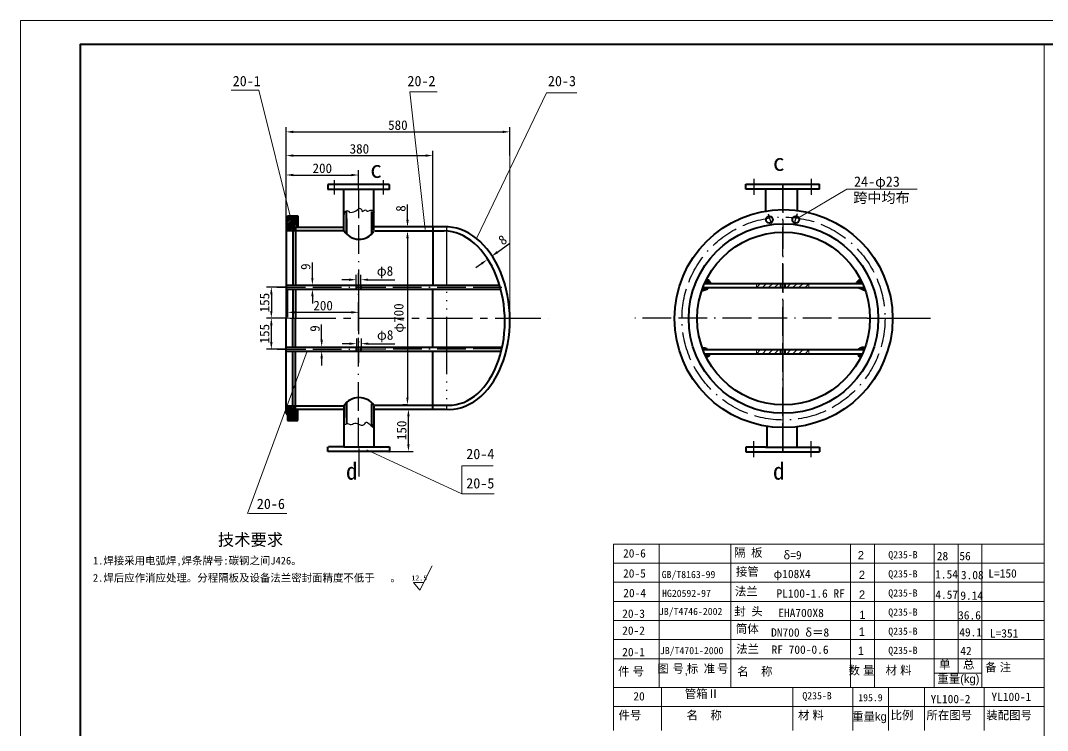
# Model space of a CAD drawing. Extents: x 1529 to 2370, y -401 to 193.
# Drawn here: x 1528.8 to 1958.2, y -104.1 to 192.9 of the extents above; entities that cross this region are included whole.
import ezdxf

# ---------------------------------------------------------------- set-up
doc = ezdxf.new("R2010")
doc.units = 0
doc.header["$MEASUREMENT"] = 0
for name, pattern in [('ACAD_ISO05W100', [37.5, 24, -3, 0.5, -3, 0.5, -3, 0.5, -3]), ('ACAD_ISO11W100', [33.5, 12, -3, 12, -3, 0.5, -3]), ('CENTER2', [28.575, 19.05, -3.175, 3.175, -3.175])]:
    doc.linetypes.add(name, pattern=pattern)
doc.layers.get('DEFPOINTS').update_dxf_attribs({"linetype": 'CONTINUOUS'})
for name, color, linetype, lineweight in [('6', 5, 'CONTINUOUS', 20), ('LUNKUO', 2, 'CONTINUOUS', 40), ('XI', 5, 'CONTINUOUS', 20)]:
    doc.layers.add(name, color=color, linetype=linetype, lineweight=lineweight)
doc.layers.add('FUZHU', color=1, linetype='CONTINUOUS')
doc.styles.get("Standard").update_dxf_attribs({"font": 'SIMFANG.TTF'})
doc.dimstyles.get("Standard").update_dxf_attribs({"dimtxt": 0.18, "dimasz": 0.18, "dimexe": 0.18, "dimexo": 0.0625, "dimgap": 0.09, "dimtad": 0, "dimtih": 1, "dimtoh": 1, "dimdec": 4, "dimzin": 0, "dimdsep": 46, "dimtxsty": 'Standard', "dimcen": 0.09, "dimadec": 0, "dimazin": 0, "dimtfac": 1, "dimtdec": 4, "dimtofl": 0, "dimtmove": 0, "dimatfit": 3, "dimfxl": 1, "dimtolj": 1, "dimtzin": 0, "dimarcsym": 0})

# ---------------------------------------------------------------- blocks, each defined once
blk = doc.blocks.new('*D20')
at = {"layer": 'DEFPOINTS', "color": 0}
for p in [(1690.58, 104.71), (1690.58, 32.15), (1690.58, 32.15)]:
    blk.add_point(p, dxfattribs=at)
at = {"layer": 'XI', "color": 0, "lineweight": -2}
for p, q in [((1690.51, 104.71), (1688.58, 104.71)), ((1690.58, 101.71), (1690.58, 35.15)), ((1690.51, 32.15), (1688.58, 32.15))]:
    blk.add_line(p, q, dxfattribs=at)
at = {"layer": 'XI', "color": 0}
for points in [[(1690.08, 101.71), (1691.08, 101.71), (1690.58, 104.71)], [(1690.08, 35.15), (1691.08, 35.15), (1690.58, 32.15)]]:
    blk.add_solid(points, dxfattribs=at)
at = {"layer": 'XI', "color": 0, "insert": (1687.47, 68.43), "char_height": 4, "attachment_point": 5, "rotation": 90}
blk.add_mtext('\\A1;φ700', dxfattribs=at)
blk = doc.blocks.new('*D21')
at = {"layer": 'DEFPOINTS', "color": 0}
for p in [(1690.6, 106.55), (1690.6, 106.55), (1690.6, 104.79)]:
    blk.add_point(p, dxfattribs=at)
at = {"layer": 'XI', "color": 0, "lineweight": -2}
for p, q in [((1690.6, 109.55), (1690.6, 115.93)), ((1690.54, 106.55), (1688.6, 106.55)), ((1690.54, 104.79), (1688.6, 104.79)), ((1690.6, 101.79), (1690.6, 98.79))]:
    blk.add_line(p, q, dxfattribs=at)
at = {"layer": 'XI', "color": 0}
for points in [[(1690.1, 109.55), (1691.1, 109.55), (1690.6, 106.55)], [(1690.1, 101.79), (1691.1, 101.79), (1690.6, 104.79)]]:
    blk.add_solid(points, dxfattribs=at)
at = {"layer": 'XI', "color": 0, "insert": (1687.8, 114.24), "char_height": 4, "attachment_point": 5, "rotation": 90}
blk.add_mtext('\\A1;8', dxfattribs=at)
blk = doc.blocks.new('*D22')
at = {"layer": 'DEFPOINTS', "color": 0}
for p in [(1669.19, 82.17), (1671.12, 84.46), (1671.12, 82.17)]:
    blk.add_point(p, dxfattribs=at)
at = {"layer": 'XI', "color": 0, "lineweight": -2}
for p, q in [((1669.19, 82.23), (1669.19, 86.46)), ((1671.12, 82.23), (1671.12, 86.46)), ((1666.19, 84.46), (1663.19, 84.46)), ((1674.12, 84.46), (1685.25, 84.46))]:
    blk.add_line(p, q, dxfattribs=at)
at = {"layer": 'XI', "color": 0}
for points in [[(1666.19, 84.96), (1666.19, 83.96), (1669.19, 84.46)], [(1674.12, 84.96), (1674.12, 83.96), (1671.12, 84.46)]]:
    blk.add_solid(points, dxfattribs=at)
at = {"layer": 'XI', "color": 0, "insert": (1681.18, 87.57), "char_height": 4, "attachment_point": 5}
blk.add_mtext('\\A1;φ8', dxfattribs=at)
blk = doc.blocks.new('*D23')
at = {"layer": 'DEFPOINTS', "color": 0}
for p in [(1669.25, 59.99), (1671.19, 59.99), (1671.19, 57.7)]:
    blk.add_point(p, dxfattribs=at)
at = {"layer": 'XI', "color": 0, "lineweight": -2}
for p, q in [((1666.25, 57.7), (1663.25, 57.7)), ((1669.25, 59.93), (1669.25, 55.7)), ((1671.19, 59.93), (1671.19, 55.7)), ((1674.19, 57.7), (1685.32, 57.7))]:
    blk.add_line(p, q, dxfattribs=at)
at = {"layer": 'XI', "color": 0}
for points in [[(1666.25, 58.2), (1666.25, 57.2), (1669.25, 57.7)], [(1674.19, 58.2), (1674.19, 57.2), (1671.19, 57.7)]]:
    blk.add_solid(points, dxfattribs=at)
at = {"layer": 'XI', "color": 0, "insert": (1681.25, 60.8), "char_height": 4, "attachment_point": 5}
blk.add_mtext('\\A1;φ8', dxfattribs=at)
blk = doc.blocks.new('*D24')
at = {"layer": 'DEFPOINTS', "color": 0}
for p in [(1701.16, 136.39), (1639.8, 108.23), (1701.16, 106.54)]:
    blk.add_point(p, dxfattribs=at)
at = {"layer": 'FUZHU', "color": 0, "lineweight": -2}
for p, q in [((1639.8, 108.29), (1639.8, 138.39)), ((1701.16, 106.61), (1701.16, 138.39)), ((1642.8, 136.39), (1698.16, 136.39))]:
    blk.add_line(p, q, dxfattribs=at)
at = {"layer": 'FUZHU', "color": 0}
for points in [[(1642.8, 136.89), (1642.8, 135.89), (1639.8, 136.39)], [(1698.16, 136.89), (1698.16, 135.89), (1701.16, 136.39)]]:
    blk.add_solid(points, dxfattribs=at)
at = {"layer": 'FUZHU', "color": 0, "insert": (1670.48, 139.19), "char_height": 4, "attachment_point": 5}
blk.add_mtext('\\A1;380', dxfattribs=at)
blk = doc.blocks.new('*D25')
at = {"layer": 'DEFPOINTS', "color": 0}
for p in [(1733.36, 146.31), (1639.8, 136.39), (1733.36, 136.39)]:
    blk.add_point(p, dxfattribs=at)
at = {"layer": 'XI', "color": 0, "lineweight": -2}
for p, q in [((1639.8, 136.45), (1639.8, 148.31)), ((1642.8, 146.31), (1730.36, 146.31)), ((1733.36, 136.45), (1733.36, 148.31))]:
    blk.add_line(p, q, dxfattribs=at)
at = {"layer": 'XI', "color": 0}
for points in [[(1642.8, 146.81), (1642.8, 145.81), (1639.8, 146.31)], [(1730.36, 146.81), (1730.36, 145.81), (1733.36, 146.31)]]:
    blk.add_solid(points, dxfattribs=at)
at = {"layer": 'XI', "color": 0, "insert": (1686.58, 149.11), "char_height": 4, "attachment_point": 5}
blk.add_mtext('\\A1;580', dxfattribs=at)
blk = doc.blocks.new('*D26')
at = {"layer": 'DEFPOINTS', "color": 0}
for p in [(1639.8, 81.36), (1633.66, 68.4), (1639.8, 68.4)]:
    blk.add_point(p, dxfattribs=at)
at = {"layer": 'XI', "color": 0, "lineweight": -2}
for p, q in [((1639.73, 81.36), (1631.66, 81.36)), ((1633.66, 78.36), (1633.66, 71.4)), ((1639.73, 68.4), (1631.66, 68.4))]:
    blk.add_line(p, q, dxfattribs=at)
at = {"layer": 'XI', "color": 0}
for points in [[(1633.16, 78.36), (1634.16, 78.36), (1633.66, 81.36)], [(1633.16, 71.4), (1634.16, 71.4), (1633.66, 68.4)]]:
    blk.add_solid(points, dxfattribs=at)
at = {"layer": 'XI', "color": 0, "insert": (1630.86, 74.88), "char_height": 4, "attachment_point": 5, "rotation": 90}
blk.add_mtext('\\A1;155', dxfattribs=at)
blk = doc.blocks.new('*D27')
at = {"layer": 'DEFPOINTS', "color": 0}
for p in [(1633.66, 68.4), (1639.8, 68.4), (1639.8, 55.36)]:
    blk.add_point(p, dxfattribs=at)
at = {"layer": 'XI', "color": 0, "lineweight": -2}
for p, q in [((1639.73, 68.4), (1631.66, 68.4)), ((1633.66, 58.36), (1633.66, 65.4)), ((1639.73, 55.36), (1631.66, 55.36))]:
    blk.add_line(p, q, dxfattribs=at)
at = {"layer": 'XI', "color": 0}
for points in [[(1633.16, 65.4), (1634.16, 65.4), (1633.66, 68.4)], [(1633.16, 58.36), (1634.16, 58.36), (1633.66, 55.36)]]:
    blk.add_solid(points, dxfattribs=at)
at = {"layer": 'XI', "color": 0, "insert": (1630.86, 61.88), "char_height": 4, "attachment_point": 5, "rotation": 90}
blk.add_mtext('\\A1;155', dxfattribs=at)
blk = doc.blocks.new('*D35')
at = {"layer": 'DEFPOINTS', "color": 0}
for p in [(1723.98, 92.96), (1725.8, 94.3), (1725.82, 94.28)]:
    blk.add_point(p, dxfattribs=at)
at = {"layer": 'XI', "color": 0, "lineweight": -2}
for p, q in [((1728.24, 96.05), (1733.38, 99.81)), ((1721.58, 91.17), (1719.16, 89.39)), ((1724.02, 92.91), (1725.18, 91.33)), ((1725.84, 94.25), (1727, 92.66))]:
    blk.add_line(p, q, dxfattribs=at)
at = {"layer": 'XI', "color": 0}
for points in [[(1727.94, 96.45), (1728.53, 95.64), (1725.82, 94.28)], [(1721.28, 91.57), (1721.87, 90.76), (1724, 92.94)]]:
    blk.add_solid(points, dxfattribs=at)
at = {"layer": 'XI', "color": 0, "insert": (1730.36, 101.08), "char_height": 4, "attachment_point": 5, "rotation": 36.2289}
blk.add_mtext('\\A1;8', dxfattribs=at)
blk = doc.blocks.new('*D37')
at = {"layer": 'DEFPOINTS', "color": 0}
for p in [(1640.47, 80.53), (1670.16, 80.53), (1640.47, 70.81)]:
    blk.add_point(p, dxfattribs=at)
at = {"layer": 'XI', "color": 0, "lineweight": -2}
for p, q in [((1640.47, 80.47), (1640.47, 68.81)), ((1670.16, 80.47), (1670.16, 68.81)), ((1667.16, 70.81), (1643.47, 70.81))]:
    blk.add_line(p, q, dxfattribs=at)
at = {"layer": 'XI', "color": 0}
for points in [[(1643.47, 71.31), (1643.47, 70.31), (1640.47, 70.81)], [(1667.16, 71.31), (1667.16, 70.31), (1670.16, 70.81)]]:
    blk.add_solid(points, dxfattribs=at)
at = {"layer": 'XI', "color": 0, "insert": (1655.31, 73.61), "char_height": 4, "attachment_point": 5}
blk.add_mtext('\\A1;200', dxfattribs=at)
blk = doc.blocks.new('*D40')
at = {"layer": 'DEFPOINTS', "color": 0}
for p in [(1676.57, 30.32), (1690.98, 30.32), (1683.06, 12.57)]:
    blk.add_point(p, dxfattribs=at)
at = {"layer": 'XI', "color": 0, "lineweight": -2}
for p, q in [((1676.63, 30.32), (1692.98, 30.32)), ((1690.98, 15.57), (1690.98, 27.32)), ((1683.12, 12.57), (1692.98, 12.57))]:
    blk.add_line(p, q, dxfattribs=at)
at = {"layer": 'XI', "color": 0}
for points in [[(1690.48, 27.32), (1691.48, 27.32), (1690.98, 30.32)], [(1690.48, 15.57), (1691.48, 15.57), (1690.98, 12.57)]]:
    blk.add_solid(points, dxfattribs=at)
at = {"layer": 'XI', "color": 0, "insert": (1688.18, 21.44), "char_height": 4, "attachment_point": 5, "rotation": 90}
blk.add_mtext('\\A1;150', dxfattribs=at)
blk = doc.blocks.new('A$C1BA17401')
at = {"layer": '6'}
blk.add_line((6.5, 0), (15.57, 18.12), dxfattribs=at)
at = {"layer": '6', "linetype": 'Continuous'}
for p, q in [((9.37, 5.72), (1.73, 5.72)), ((1.73, 5.72), (6.5, 0))]:
    blk.add_line(p, q, dxfattribs=at)
blk.add_text('12.5', height=3.75, dxfattribs=at).set_placement((0.21, 7.3))
blk = doc.blocks.new('*D179')
at = {"layer": 'DEFPOINTS', "color": 0}
for p in [(1670.15, 128.26), (1670.15, 124.24), (1639.8, 107.88)]:
    blk.add_point(p, dxfattribs=at)
at = {"layer": 'FUZHU', "color": 0, "lineweight": -2}
for p, q in [((1639.8, 107.95), (1639.8, 130.26)), ((1670.15, 124.3), (1670.15, 130.26)), ((1642.8, 128.26), (1667.15, 128.26))]:
    blk.add_line(p, q, dxfattribs=at)
at = {"layer": 'FUZHU', "color": 0}
for points in [[(1642.8, 128.76), (1642.8, 127.76), (1639.8, 128.26)], [(1667.15, 128.76), (1667.15, 127.76), (1670.15, 128.26)]]:
    blk.add_solid(points, dxfattribs=at)
at = {"layer": 'FUZHU', "color": 0, "insert": (1654.97, 131.06), "char_height": 4, "attachment_point": 5}
blk.add_mtext('\\A1;200', dxfattribs=at)
blk = doc.blocks.new('*D180')
at = {"layer": 'DEFPOINTS', "color": 0}
for p in [(1650.83, 82.22), (1650.83, 82.22), (1641.55, 80.49)]:
    blk.add_point(p, dxfattribs=at)
at = {"layer": 'XI', "color": 0, "lineweight": -2}
for p, q in [((1650.83, 85.22), (1650.83, 91.61)), ((1650.9, 82.22), (1652.83, 82.22)), ((1641.61, 80.49), (1652.83, 80.49)), ((1650.83, 77.49), (1650.83, 74.49))]:
    blk.add_line(p, q, dxfattribs=at)
at = {"layer": 'XI', "color": 0}
for points in [[(1650.33, 85.22), (1651.33, 85.22), (1650.83, 82.22)], [(1650.33, 77.49), (1651.33, 77.49), (1650.83, 80.49)]]:
    blk.add_solid(points, dxfattribs=at)
at = {"layer": 'XI', "color": 0, "insert": (1648.03, 89.91), "char_height": 4, "attachment_point": 5, "rotation": 90}
blk.add_mtext('\\A1;9', dxfattribs=at)
blk = doc.blocks.new('*D181')
at = {"layer": 'DEFPOINTS', "color": 0}
for p in [(1654.7, 56.34), (1654.7, 56.34), (1641.55, 54.62)]:
    blk.add_point(p, dxfattribs=at)
at = {"layer": 'XI', "color": 0, "lineweight": -2}
for p, q in [((1654.7, 59.34), (1654.7, 65.74)), ((1654.76, 56.34), (1656.7, 56.34)), ((1641.61, 54.62), (1656.7, 54.62)), ((1654.7, 51.62), (1654.7, 48.62))]:
    blk.add_line(p, q, dxfattribs=at)
at = {"layer": 'XI', "color": 0}
for points in [[(1654.2, 59.34), (1655.2, 59.34), (1654.7, 56.34)], [(1654.2, 51.62), (1655.2, 51.62), (1654.7, 54.62)]]:
    blk.add_solid(points, dxfattribs=at)
at = {"layer": 'XI', "color": 0, "insert": (1651.9, 64.04), "char_height": 4, "attachment_point": 5, "rotation": 90}
blk.add_mtext('\\A1;9', dxfattribs=at)

msp = doc.modelspace()

# ---------------------------------------------------------------- hatches: boundary and pattern name
at = {"layer": 'XI'}
h = msp.add_hatch(dxfattribs=at)
h.set_pattern_fill('ANSI37', color=256, scale=0.432, style=0)
h.set_pattern_definition([(225, (1732.121684, 561.483963), (0.038183766, -0.038183766), []), (315, (1732.121684, 561.483963), (0.038183766, 0.038183766), [])])
h.paths.add_polyline_path([(1642.69497, 104.98619), (1643.77306, 104.98619), (1643.77306, 106.48178), (1643.14517, 106.48178)])
h = msp.add_hatch(color=256, dxfattribs=at)
edge = h.paths.add_edge_path()
edge.add_arc((1847.83988, 68.20883), 36.13045, 158.9474917, 161.1151234)
edge.add_spline(control_points=[(1813.6543, 79.90309), (1814.2867, 79.9927), (1815.39546, 80.16968), (1816.28169, 80.84062), (1816.69984, 81.18774)], knot_values=[0.033171736, 0.033171736, 0.033171736, 0.033171736, 2.406331277, 4.627030183, 4.627030183, 4.627030183, 4.627030183], degree=3, periodic=0)
edge.add_line((1816.69984, 81.18774), (1814.12108, 81.18774))
edge = h.paths.add_edge_path()
edge.add_spline(control_points=[(1817.31083, 82.94164), (1817.01533, 83.72662), (1816.6193, 84.58242), (1815.78315, 84.60706), (1815.64295, 84.60297)], knot_values=[0.332424868, 0.332424868, 0.332424868, 0.332424868, 3.264725522, 3.833836175, 3.833836175, 3.833836175, 3.833836175], degree=3, periodic=0)
edge.add_arc((1847.83988, 68.20883), 36.13045, 153.0155714, 155.9353606)
edge.add_line((1814.84967, 82.94164), (1817.31083, 82.94164))
h = msp.add_hatch(dxfattribs=at)
h.set_pattern_fill('ANSI31', color=256, scale=14.4, style=0)
h.set_pattern_definition([(45, (1552.1198, -424.6339), (-1.272792, 1.272792), [])])
h.paths.add_polyline_path([(1846.51818, 81.18774), (1846.51818, 82.94164), (1836.56411, 82.94164, 0.128428204), (1836.70646, 81.18774)])
h.paths.add_polyline_path([(1848.45214, 82.94164), (1848.45214, 81.18774), (1858.27095, 81.18774, 0.128428204), (1858.4133, 82.94164)])
h = msp.add_hatch(color=256, dxfattribs=at)
edge = h.paths.add_edge_path()
edge.add_spline(control_points=[(1880.11077, 84.45687), (1879.45306, 84.44665), (1879.12959, 84.08855), (1878.50606, 83.6431), (1878.4228, 82.94164)], knot_values=[0.131580974, 0.131580974, 0.131580974, 0.131580974, 0.881662813, 3.196219218, 3.196219218, 3.196219218, 3.196219218], degree=3, periodic=0)
edge.add_line((1878.4228, 82.94164), (1880.83008, 82.94164))
edge.add_arc((1847.83988, 68.20883), 36.13045, 24.0646394, 26.7247489)
edge = h.paths.add_edge_path()
edge.add_line((1881.55868, 81.18774), (1878.96686, 81.18774))
edge.add_spline(control_points=[(1878.96686, 81.18774), (1879.97859, 80.78224), (1880.99033, 80.37674), (1882.00206, 79.97125)], knot_values=[0.523209854, 0.523209854, 0.523209854, 0.523209854, 5.064757213, 5.064757213, 5.064757213, 5.064757213], degree=3, periodic=0)
edge.add_arc((1847.83988, 68.20883), 36.13045, 18.9991422, 21.0525083)
h = msp.add_hatch(color=256, dxfattribs=at)
edge = h.paths.add_edge_path()
edge.add_spline(control_points=[(1816.10041, 55.22993), (1815.81105, 55.49018), (1815.16979, 56.06246), (1814.31662, 56.02839), (1813.84029, 55.98437)], knot_values=[0.305844012, 0.305844012, 0.305844012, 0.305844012, 1.865533327, 3.755848292, 3.755848292, 3.755848292, 3.755848292], degree=3, periodic=0)
edge.add_arc((1847.83988, 68.20883), 36.13045, 199.7759113, 201.0525083)
edge.add_line((1814.12108, 55.22993), (1816.10041, 55.22993))
edge = h.paths.add_edge_path()
edge.add_arc((1847.83988, 68.20883), 36.13045, 204.0646394, 206.3084188)
edge.add_spline(control_points=[(1815.45177, 52.19571), (1815.8383, 52.23371), (1816.54858, 52.37867), (1817.06483, 52.91237), (1817.47475, 53.47603)], knot_values=[0.866109485, 0.866109485, 0.866109485, 0.866109485, 2.43550629, 3.895184089, 3.895184089, 3.895184089, 3.895184089], degree=3, periodic=0)
edge.add_line((1817.47475, 53.47603), (1814.84967, 53.47603))
h = msp.add_hatch(color=256, dxfattribs=at)
edge = h.paths.add_edge_path()
edge.add_line((1880.83008, 53.47603), (1878.8081, 53.47603))
edge.add_spline(control_points=[(1878.8081, 53.47603), (1878.97701, 53.01363), (1879.2878, 52.40863), (1879.849, 52.08886), (1880.11886, 51.97687)], knot_values=[0.126197888, 0.126197888, 0.126197888, 0.126197888, 1.675043776, 2.878771121, 2.878771121, 2.878771121, 2.878771121], degree=3, periodic=0)
edge.add_arc((1847.83988, 68.20883), 36.13045, 333.3037903, 335.9353606)
edge = h.paths.add_edge_path()
edge.add_spline(control_points=[(1881.84088, 55.98831), (1881.44985, 56.14558), (1880.4401, 56.47481), (1879.61061, 55.73187), (1879.10518, 55.22993)], knot_values=[0.310224412, 0.310224412, 0.310224412, 0.310224412, 1.952944026, 4.610479434, 4.610479434, 4.610479434, 4.610479434], degree=3, periodic=0)
edge.add_line((1879.10518, 55.22993), (1881.55868, 55.22993))
edge.add_arc((1847.83988, 68.20883), 36.13045, 338.9474917, 340.2307187)
h = msp.add_hatch(dxfattribs=at)
h.set_pattern_fill('ANSI31', color=256, scale=14.4, style=0)
h.set_pattern_definition([(45, (1552.1198, -452.3456), (-1.272792, 1.272792), [])])
h.paths.add_polyline_path([(1846.51818, 53.47603), (1846.51818, 55.22993), (1836.56411, 55.22993, 0.128428204), (1836.70646, 53.47603)])
h.paths.add_polyline_path([(1848.45214, 55.22993), (1848.45214, 53.47603), (1858.27095, 53.47603, 0.128428204), (1858.4133, 55.22993)])
h = msp.add_hatch(dxfattribs=at)
h.set_pattern_fill('ANSI37', color=256, scale=0.432, style=0)
h.set_pattern_definition([(135, (1732.121684, -424.77162), (0.038183766, 0.038183766), []), (45, (1732.121684, -424.77162), (0.038183766, -0.038183766), [])])
h.paths.add_polyline_path([(1642.69497, 31.72615), (1643.77306, 31.72615), (1643.77306, 30.23057), (1643.14517, 30.23057)])

# ---------------------------------------------------------------- linework, layer by layer
at = {"layer": 'FUZHU'}
for p, q in [((1670.15632, 122.24709), (1670.143, 129.583)), ((1659.94379, 126.09817), (1659.94379, 120.14615)), ((1680.36935, 126.09817), (1680.36935, 120.14615)), ((1835.48389, 126.65967), (1835.48389, 119.95718)), ((1859.46401, 126.65967), (1859.46401, 119.95718)), ((1841.38668, 112.06099), (1842.69084, 108.00815)), ((1853.55888, 112.06099), (1852.25472, 108.00815)), ((1882.88794, 68.35617), (1909.29567, 68.35617)), ((1670.30746, 13.81717), (1670.30746, 2.10175)), ((1835.48389, 10.19024), (1835.48389, 16.89273)), ((1859.46401, 10.19024), (1859.46401, 16.89273))]:
    msp.add_line(p, q, dxfattribs=at)
at = {"layer": 'FUZHU', "linetype": 'ACAD_ISO11W100'}
for p, q in [((1847.4887, 12.43464), (1847.4887, 124.68459)), ((1670.15632, 122.24709), (1670.15632, 49.71121)), ((1847.4887, 124.41527), (1847.4887, 12.16533)), ((1670.15632, 14.61482), (1670.15632, 87.1507)), ((1636.01033, 81.35508), (1731.62668, 81.35508)), ((1847.4887, 69.26118), (1847.4887, 12.43464)), ((1882.88794, 68.35617), (1785.73023, 68.35617)), ((1636.05294, 55.3433), (1732.11602, 55.65806))]:
    msp.add_line(p, q, dxfattribs=at)
at = {"layer": 'FUZHU', "linetype": 'ACAD_ISO05W100'}
msp.add_line((1706.93777, 106.44107), (1706.93777, 30.33733), dxfattribs=at)
at = {"layer": 'FUZHU', "linetype": 'CENTER2'}
msp.add_line((1641.54651, 68.35617), (1749.60876, 68.35617), dxfattribs=at)
at = {"layer": 'FUZHU', "linetype": 'ACAD_ISO11W100'}
msp.add_circle((1847.83988, 68.20883), 42.44451, dxfattribs=at)
at = {"layer": 'FUZHU'}
for centre, radius, start, end in [((1665.37552, 111.93207), 1.3288, 29.4010114, 187.4302459), ((1666.32055, 118.26123), 5.68081, 272.14499, 306.8876718), ((1670.59866, 113.20253), 1.00952, 348.2231132, 149.3194397)]:
    msp.add_arc(centre, radius, start, end, dxfattribs=at)
for points in [[(1671.69007, 112.99649), (1673.34027, 113.5116), (1673.64969, 113.20253), (1674.37165, 113.30555), (1676.33127, 113.40858), (1676.64068, 112.68742)], [(1664.05787, 23.64568), (1665.5018, 24.26381), (1667.04887, 23.85172), (1668.08025, 24.36683), (1670.143, 24.05777), (1671.58693, 23.54266), (1672.72145, 24.16079), (1673.34027, 24.88194), (1673.85596, 24.77892), (1676.12499, 22.82151), (1676.43441, 24.05777)]]:
    msp.add_spline(points, degree=3, dxfattribs=at)
at = {"layer": 'LUNKUO', "color": 4}
for p, q in [((1682.75834, 124.24121), (1657.30477, 124.24121)), ((1657.30477, 124.24121), (1657.30477, 122.24709)), ((1683.0606, 122.24709), (1657.30477, 122.24709)), ((1664.04248, 105.04786), (1664.04248, 122.24709)), ((1676.57243, 105.04786), (1676.57243, 122.24709)), ((1683.0606, 122.24709), (1683.0606, 124.29106)), ((1832.07717, 122.39464), (1832.07717, 124.43834)), ((1832.07717, 124.43834), (1862.87073, 124.43834)), ((1862.87073, 122.39464), (1832.07717, 122.39464)), ((1840.32392, 122.39464), (1840.32392, 112.72987)), ((1853.63063, 113.05204), (1853.63063, 122.39464)), ((1862.87073, 122.39464), (1862.87073, 124.43834)), ((1665.06701, 103.66709), (1665.06701, 113.22456)), ((1675.54665, 112.95198), (1675.54665, 103.53247)), ((1639.79647, 108.13209), (1640.46843, 108.77263)), ((1639.79647, 108.13209), (1639.79647, 68.40262)), ((1640.46843, 111.19426), (1644.78737, 111.19426)), ((1640.46843, 108.77263), (1640.46843, 111.19426)), ((1644.78737, 111.19426), (1644.78737, 106.4936)), ((1665.06701, 110.083), (1665.06701, 103.8514)), ((1639.79647, 104.99801), (1664.0713, 104.99801)), ((1642.69497, 104.98619), (1643.14873, 106.4936)), ((1642.69497, 105.00152), (1642.69497, 82.21527)), ((1643.14873, 106.4936), (1664.04248, 106.4936)), ((1643.79636, 106.4936), (1643.79636, 82.21527)), ((1705.84713, 106.54345), (1676.57243, 106.54345)), ((1676.99085, 104.84845), (1705.95842, 104.84845)), ((1701.15847, 106.54345), (1701.15847, 82.21527)), ((1639.81917, 82.21527), (1729.08407, 82.21527)), ((1669.1858, 82.17165), (1669.1858, 80.49708)), ((1671.11977, 82.17165), (1671.11977, 80.49708)), ((1814.84967, 82.94164), (1880.85042, 82.94164)), ((1846.51818, 82.94164), (1846.51818, 81.18774)), ((1848.45214, 82.94164), (1848.45214, 81.18774)), ((1639.79647, 80.53274), (1729.55938, 80.53274)), ((1642.69497, 80.53274), (1642.69497, 68.35617)), ((1643.79636, 80.53274), (1643.79636, 68.35617)), ((1701.15847, 56.30426), (1701.15847, 80.53274)), ((1814.12698, 81.18774), (1881.55868, 81.18774)), ((1639.79647, 28.58025), (1639.79647, 68.30972)), ((1642.69497, 56.17961), (1642.69497, 68.35617)), ((1643.79636, 56.17961), (1643.79636, 68.35617)), ((1639.79647, 56.30426), (1730.22384, 56.30426)), ((1669.25381, 54.60558), (1669.25381, 56.28015)), ((1671.18777, 54.60558), (1671.18777, 56.28015)), ((1639.81917, 54.62172), (1729.8412, 54.62172)), ((1642.69497, 31.71083), (1642.69497, 54.49707)), ((1643.79636, 30.21875), (1643.79636, 54.49707)), ((1701.15847, 30.31846), (1701.15847, 54.62172)), ((1814.12698, 55.22993), (1881.55868, 55.22993)), ((1814.84967, 53.47603), (1880.85042, 53.47603)), ((1846.51818, 55.11494), (1846.51818, 53.44036)), ((1848.45214, 55.11494), (1848.45214, 53.44036)), ((1639.79647, 31.74295), (1664.03706, 31.74295)), ((1642.69497, 31.72615), (1643.14873, 30.21875)), ((1643.10371, 30.24737), (1664.04248, 30.24737)), ((1644.78737, 25.51808), (1644.78737, 30.21875)), ((1664.04248, 31.81405), (1664.04248, 14.61482)), ((1665.06701, 33.09217), (1665.06701, 24.28627)), ((1665.06701, 26.77891), (1665.06701, 33.01051)), ((1675.5479, 32.59301), (1675.5479, 23.10878)), ((1676.57243, 31.81405), (1676.57243, 14.61482)), ((1676.63493, 30.31846), (1706.31598, 30.26861)), ((1676.83923, 32.01346), (1705.98623, 32.01346)), ((1639.79647, 28.58025), (1640.46843, 27.93971)), ((1640.46843, 27.93971), (1640.46843, 25.51808)), ((1640.46843, 25.51808), (1644.78737, 25.51808)), ((1840.90904, 23.13707), (1840.90904, 14.61482)), ((1853.439, 22.95234), (1853.439, 14.61482)), ((1657.30477, 12.6207), (1657.30477, 14.61482)), ((1664.04248, 14.61482), (1657.55431, 14.61482)), ((1664.04248, 14.61482), (1683.0606, 14.61482)), ((1683.0606, 14.61482), (1683.0606, 12.57085)), ((1840.26115, 14.45527), (1832.07717, 14.45527)), ((1832.07717, 14.45527), (1832.07717, 12.41157)), ((1840.26115, 14.45527), (1862.87073, 14.45527)), ((1862.87073, 14.45527), (1862.87073, 12.41157)), ((1682.75834, 12.6207), (1657.30477, 12.6207)), ((1832.07717, 12.41157), (1862.87073, 12.41157))]:
    msp.add_line(p, q, dxfattribs=at)
at = {"layer": 'LUNKUO'}
for p, q in [((1682.75834, 124.24121), (1683.0606, 124.24121)), ((1682.75834, 12.6207), (1683.0606, 12.6207))]:
    msp.add_line(p, q, dxfattribs=at)
at = {"layer": 'LUNKUO', "color": 4}
msp.add_lwpolyline([(1553.7813, -391.1109), (2359.7813, -391.1109), (2359.7813, 182.8891), (1553.7813, 182.8891)], close=True, dxfattribs=at)
for centre, radius in [((1847.83988, 68.20883), 45.60154), ((1847.83988, 68.20883), 39.63826), ((1841.96631, 109.57767), 1.44744), ((1852.97925, 109.57767), 1.44744), ((1847.83988, 68.20883), 36.13045)]:
    msp.add_circle(centre, radius, dxfattribs=at)
for centre, radius, start, end in [((1670.37201, 108.67389), 7.2946, 209.8073006, 327.8209925), ((1670.36558, 27.46418), 7.67483, 36.3613529, 145.4747038)]:
    msp.add_arc(centre, radius, start, end, dxfattribs=at)
for centre, major_axis, ratio, start_param, end_param in [((1707.19993, 68.38111), (-1.20071, 38.16777), 0.685981813, 3.062032799, 6.288994797), ((1706.82561, 68.38111), (-1.76638, 36.4485), 0.669749022, 3.03505758, 6.246391153)]:
    msp.add_ellipse(centre, major_axis=major_axis, ratio=ratio, start_param=start_param, end_param=end_param, dxfattribs=at)
at = {"layer": 'LUNKUO'}
for points, knots in [([(1815.64295, 84.60297), (1815.78315, 84.60706), (1816.6193, 84.58242), (1817.01533, 83.72662), (1817.31083, 82.94164)], [0.332424868, 0.332424868, 0.332424868, 0.332424868, 0.901535521, 3.833836175, 3.833836175, 3.833836175, 3.833836175]), ([(1878.4228, 82.94164), (1878.50606, 83.6431), (1879.12959, 84.08855), (1879.45306, 84.44665), (1880.11077, 84.45687)], [0.131580974, 0.131580974, 0.131580974, 0.131580974, 2.446137379, 3.196219218, 3.196219218, 3.196219218, 3.196219218]), ([(1813.6543, 79.90309), (1814.2867, 79.9927), (1815.39546, 80.16968), (1816.28169, 80.84062), (1816.69984, 81.18774)], [0.033171736, 0.033171736, 0.033171736, 0.033171736, 2.406331277, 4.627030183, 4.627030183, 4.627030183, 4.627030183]), ([(1813.84029, 55.98437), (1814.31662, 56.02839), (1815.16979, 56.06246), (1815.81105, 55.49018), (1816.10041, 55.22993)], [0.305844012, 0.305844012, 0.305844012, 0.305844012, 2.196158977, 3.755848292, 3.755848292, 3.755848292, 3.755848292]), ([(1879.10518, 55.22993), (1879.61061, 55.73187), (1880.4401, 56.47481), (1881.44985, 56.14558), (1881.84088, 55.98831)], [0.310224412, 0.310224412, 0.310224412, 0.310224412, 2.96775982, 4.610479434, 4.610479434, 4.610479434, 4.610479434]), ([(1815.45177, 52.19571), (1815.8383, 52.23371), (1816.54858, 52.37867), (1817.06483, 52.91237), (1817.47475, 53.47603)], [0.866109485, 0.866109485, 0.866109485, 0.866109485, 2.43550629, 3.895184089, 3.895184089, 3.895184089, 3.895184089]), ([(1878.8081, 53.47603), (1878.97701, 53.01363), (1879.2878, 52.40863), (1879.849, 52.08886), (1880.11886, 51.97687)], [0.126197888, 0.126197888, 0.126197888, 0.126197888, 1.675043776, 2.878771121, 2.878771121, 2.878771121, 2.878771121])]:
    msp.add_open_spline(points, degree=3, knots=knots, dxfattribs=at)
msp.add_open_spline([(1878.96686, 81.18774), (1879.97859, 80.78224), (1880.99033, 80.37674), (1882.00206, 79.97125)], degree=3, dxfattribs=at)
at = {"layer": 'XI'}
for p, q in [((1528.78131, 192.8891), (1528.78131, -401.1109)), ((2369.78131, 192.8891), (1528.78131, 192.8891)), ((1956.7813, -391.1109), (1956.7813, 182.8891)), ((1628.39139, 163.80348), (1616.82132, 163.80348)), ((1642.57286, 107.12938), (1628.39139, 163.80348)), ((1697.95137, 105.52881), (1691.56971, 163.11831)), ((1702.95669, 163.11831), (1691.56971, 163.11831)), ((1719.64909, 101.91578), (1748.7683, 162.62754)), ((1748.7683, 162.62754), (1761.42486, 162.62754)), ((1733.40213, 68.35617), (1733.40213, 146.9724)), ((1854.04954, 110.3465), (1874.38055, 122.2785)), ((1874.38055, 122.2785), (1888.63225, 122.2785)), ((1888.63225, 122.2785), (1903.73001, 122.2732)), ((1641.49612, 68.40262), (1637.77132, 68.40262)), ((1648.70192, 54.59347), (1623.73779, -13.35017)), ((1673.63689, 13.30125), (1713.31619, -5.10448)), ((1713.31619, -5.10448), (1713.31619, 6.57608)), ((1713.31619, 6.57608), (1726.37515, 6.57608)), ((1713.31619, -5.10448), (1726.87241, -5.10448)), ((1624.1031, -13.35017), (1640.0856, -13.35017)), ((1776.7813, -86.1109), (1776.7813, -26.1109)), ((1956.7813, -26.1109), (1776.7813, -26.1109)), ((1795.8303, -86.1109), (1795.8303, -26.1109)), ((1825.8303, -86.1109), (1825.8303, -26.1109)), ((1875.8303, -86.1109), (1875.8303, -26.1109)), ((1885.8303, -86.1109), (1885.8303, -26.1109)), ((1910.8303, -86.1109), (1910.8303, -26.1109)), ((1920.8303, -80.1109), (1920.8303, -26.1109)), ((1930.8303, -86.1109), (1930.8303, -26.1109)), ((1956.7813, -34.1109), (1776.7813, -34.1109)), ((1956.7813, -42.1109), (1776.7813, -42.1109)), ((1956.7813, -50.1109), (1776.7813, -50.1109)), ((1956.7813, -58.1109), (1776.7813, -58.1109)), ((1956.7813, -66.1109), (1776.7813, -66.1109)), ((1956.7813, -74.1109), (1776.7813, -74.1109)), ((1875.8303, -86.1109), (1875.8303, -74.1109)), ((1910.8303, -80.1109), (1930.8303, -80.1109)), ((1956.7813, -86.1109), (1776.7813, -86.1109)), ((1776.7813, -94.1109), (1776.7813, -86.1109)), ((1796.7813, -94.1109), (1796.7813, -86.1109)), ((1851.7813, -94.1109), (1851.7813, -86.1109)), ((1876.7813, -94.1109), (1876.7813, -86.1109)), ((1891.7813, -94.1109), (1891.7813, -86.1109)), ((1906.7813, -94.1109), (1906.7813, -86.1109)), ((1931.7813, -94.1109), (1931.7813, -86.1109)), ((1956.7813, -94.1109), (1776.7813, -94.1109)), ((1776.7813, -94.1109), (1776.7813, -104.1109)), ((1796.7813, -94.1109), (1796.7813, -104.1109)), ((1851.7813, -94.1109), (1851.7813, -104.1109)), ((1876.7813, -94.1109), (1876.7813, -104.1109)), ((1891.7813, -94.1109), (1891.7813, -104.1109)), ((1906.7813, -94.1109), (1906.7813, -104.1109)), ((1931.7813, -94.1109), (1931.7813, -104.1109))]:
    msp.add_line(p, q, dxfattribs=at)
at = {"layer": 'XI', "color": 5}
for p, q in [((1639.79647, 107.18178), (1643.80896, 111.19426)), ((1639.79647, 106.54539), (1644.44535, 111.19426)), ((1639.79647, 105.90899), (1644.78737, 110.89988)), ((1639.79647, 105.27259), (1644.78737, 110.26349)), ((1640.15829, 104.99801), (1644.78737, 109.62709)), ((1640.46843, 109.12653), (1642.53617, 111.19426)), ((1640.46843, 108.49013), (1643.17256, 111.19426)), ((1640.46843, 109.68142), (1641.98128, 111.19426)), ((1640.46843, 110.2363), (1641.42639, 111.19426)), ((1640.79468, 104.99801), (1644.78737, 108.9907)), ((1641.43108, 104.99801), (1644.78737, 108.3543)), ((1643.56306, 106.4936), (1644.78737, 107.7179)), ((1644.19946, 106.4936), (1644.78737, 107.08151)), ((1639.79647, 31.43975), (1644.78737, 26.44886)), ((1639.79647, 30.80336), (1644.78737, 25.81246)), ((1639.79647, 30.16696), (1644.44535, 25.51808)), ((1640.15829, 31.71433), (1644.78737, 27.08525)), ((1640.79468, 31.71433), (1644.78737, 27.72165)), ((1641.43108, 31.71433), (1644.78737, 28.35804)), ((1643.56306, 30.21875), (1644.78737, 28.99444)), ((1644.19946, 30.21875), (1644.78737, 29.63084)), ((1639.79647, 29.53056), (1643.80896, 25.51808)), ((1640.46843, 28.22221), (1643.17256, 25.51808)), ((1640.46843, 27.58582), (1642.53617, 25.51808)), ((1640.46843, 27.03093), (1641.98128, 25.51808)), ((1640.46843, 26.47604), (1641.42639, 25.51808))]:
    msp.add_line(p, q, dxfattribs=at)
at = {"layer": 'XI'}
for centre, start, end in [((1839.99314, 82.33722), 170.0034401, 199.2767752), ((1854.98426, 82.33722), 340.7232248, 9.9965599), ((1839.99314, 54.62551), 170.0034401, 199.2767752), ((1854.98426, 54.62551), 340.7232248, 9.9965599)]:
    msp.add_arc(centre, 3.4819, start, end, dxfattribs=at)

# ---------------------------------------------------------------- block references
at = {"layer": '6', "xscale": 0.5625, "yscale": 0.5625, "zscale": 0.5625}
msp.add_blockref('A$C1BA17401', (1692.10323, -45.46146), dxfattribs=at)

# ---------------------------------------------------------------- texts
at = {"layer": 'XI'}
for s, height, p in [('20-1', 4.32, (1617.5023, 165.41688)), ('20-2', 4.32, (1690.55806, 165.41688)), ('20-3', 4.32, (1749.3155, 165.41688)), ('c', 7.2, (1843.39658, 130.00131)), ('c', 7.2, (1675.00002, 127.06434)), ('24-φ23', 4.32, (1877.32759, 123.36353)), ('跨中均布', 4.32, (1877.02106, 116.62597)), ('20-4', 4.32, (1715.17336, 9.4039)), ('d', 7.2, (1664.82774, 0.8151)), ('d', 7.2, (1843.39658, 0.8151)), ('20-5', 4.32, (1715.17336, -2.85175)), ('20-6', 4.32, (1627.58902, -11.45222))]:
    msp.add_text(s, height=height, dxfattribs=at).set_placement(p)
at = {"layer": 'XI', "attachment_point": 1}
for s, insert, char_height, width in [('{\\fﾷￂￋￎ_GB2312|b0|i0|c134|p49;技术要求}', (1611.30768, -21.80217), 5, 73.8724), ('20-6', (1780.74608, -28.25623), 3.5, 52.9208), (' 隔 板', (1824.73961, -27.9625), 3.5, 52.9208), ('δ=9', (1847.81094, -29.00341), 3.5, 52.9208), ('{\\fﾷￂￋￎ_GB2312|b0|i0|c134|p49;2}', (1878.87496, -29.04319), 3.5, 52.9208), ('Q235-B', (1891.66102, -29.08474), 3, 52.9208), ('28', (1911.93953, -29.39623), 3.5, 52.9208), ('56', (1921.37078, -29.38847), 3.5, 52.9208), ('1.焊接采用电弧焊,焊条牌号:碳钢之间J426。', (1559.06151, -31.47141), 3.2, 166.5939), ('2.焊后应作消应处理。分程隔板及设备法兰密封面精度不低于   。', (1559.06151, -38.66442), 3.2, 161.6977475), ('20-5', (1780.74608, -36.66627), 3.5, 52.9208), ('GB/T8163-99', (1796.89522, -37.36063), 3, 52.9208), ('接管', (1827.94237, -35.93279), 3.5, 52.9208), ('φ108X4', (1843.67718, -36.86383), 3.5, 52.9208), ('{\\fￋￎￌ￥|b0|i0|c134|p2;2}', (1879.32366, -37.26738), 3.5, 52.9208), ('Q235-B', (1891.66102, -37.08474), 3, 52.9208), ('1.54', (1911.25791, -37.01381), 3.5, 52.9208), ('3.08', (1922.02151, -37.33372), 3.5, 52.9208), ('L=150', (1933.48209, -36.66376), 3.5, 52.9208), ('20-4', (1780.82081, -44.85297), 3.5, 52.9208), ('HG20592-97', (1797.0554, -45.23714), 3, 52.9208), ('{\\fﾷￂￋￎ_GB2312|b0|i0|c134|p49;法兰}', (1827.5003, -44.17642), 3.5, 52.9208), ('PL100-1.6 RF', (1844.91342, -45.04911), 3.5, 52.9208), ('{\\fￋￎￌ￥|b0|i0|c134|p2;2}', (1879.36507, -45.50514), 3.5, 52.9208), ('Q235-B', (1891.66102, -45.08474), 3, 52.9208), ('4.57', (1911.3211, -45.53064), 3.5, 52.9208), ('9.14', (1921.78031, -45.94017), 3.5, 52.9208), ('20-3', (1780.37377, -53.48633), 3.5, 52.9208), ('封 头', (1827.23534, -52.55361), 3.5, 52.9208), ('EHA700X8', (1845.65173, -53.17748), 3.5, 52.9208), ('\\fﾷￂￋￎ_GB2312|b0|i0|c134|p49;1', (1879.5485, -53.98809), 3.5, 52.9208), ('Q235-B', (1891.66102, -53.08474), 3, 52.9208), ('36.6', (1920.84777, -54.1586), 3.5, 52.9208), ('{\\fﾷￂￋￎ_GB2312|b0|i0|c134|p49;筒体  }', (1827.91383, -59.82362), 3.5, 52.9208), ('20-2', (1780.37377, -60.58213), 3.5, 52.9208), ('DN700 δ＝8', (1842.65628, -61.35759), 3.5, 52.9208), ('\\fﾷￂￋￎ_GB2312|b0|i0|c134|p49;1', (1879.29759, -61.03237), 3.5, 52.9208), ('Q235-B', (1891.66102, -61.08474), 3, 52.9208), ('49.1', (1921.31657, -61.28483), 3.5, 52.9208), ('L=351', (1934.14119, -61.72827), 3.5, 52.9208), ('法兰', (1828.05082, -68.30072), 3.5, 52.9208), ('RF 700-0.6', (1842.85745, -68.54602), 3.5, 52.9208), ('20-1', (1780.37377, -69.55238), 3.5, 52.9208), ('JB/T4701-2000', (1796.16172, -69.18682), 3, 52.9208), ('\\fﾷￂￋￎ_GB2312|b0|i0|c134|p49;1', (1878.89638, -69.04993), 3.5, 52.9208), ('Q235-B', (1891.66102, -69.08474), 3, 52.9208), ('42', (1921.76038, -69.10058), 3.5, 52.9208), ('{\\fﾷￂￋￎ_GB2312|b0|i0|c134|p49;件 号}', (1778.65937, -77.65114), 3.5, 14.600421), ('\\fﾷￂￋￎ_GB2312|b0|i0|c134|p49;图', (1795.04971, -76.50105), 3.5, 52.9208), ('\\fﾷￂￋￎ_GB2312|b0|i0|c134|p49;号', (1801.40688, -76.50105), 3.5, 52.9208), ('\\fﾷￂￋￎ_GB2312|b0|i0|c134|p49;标', (1807.41086, -76.50105), 3.5, 52.9208), ('\\fﾷￂￋￎ_GB2312|b0|i0|c134|p49;准', (1814.47437, -76.50105), 3.5, 52.9208), ('\\fﾷￂￋￎ_GB2312|b0|i0|c134|p49;号', (1820.0487, -76.50105), 3.5, 52.9208), ('\\fﾷￂￋￎ_GB2312|b0|i0|c134|p49; 名    称', (1827.16876, -77.65114), 3.5, 28.3236517), ('\\fﾷￂￋￎ_GB2312|b0|i0|c134|p49;数', (1875.00159, -77.23463), 3.5, 52.9208), ('\\fﾷￂￋￎ_GB2312|b0|i0|c134|p49;量', (1881.09365, -77.23463), 3.5, 52.9208), ('\\fﾷￂￋￎ_GB2312|b0|i0|c134|p49;材 料', (1890.52262, -77.22419), 3.5, 16.9545405), ('\\fﾷￂￋￎ_GB2312|b0|i0|c134|p49;单', (1912.87511, -74.7339), 3.5, 52.9208), ('\\fﾷￂￋￎ_GB2312|b0|i0|c134|p49;总', (1922.87511, -74.7339), 3.5, 52.9208), ('\\fﾷￂￋￎ_GB2312|b0|i0|c134|p49;备 注', (1932.16876, -75.97438), 3.5, 52.9208), ('\\fﾷￂￋￎ_GB2312|b0|i0|c134|p49;,', (1806.4926, -77.13806), 3.5, 52.9208), ('\\fﾷￂￋￎ_GB2312|b0|i0|c134|p49;重量\\fﾷￂￋￎ_GB2312|b0|i0|c0|p49;(\\fﾷￂￋￎ_GB2312|b0|i0|c134|p49;kg\\fﾷￂￋￎ_GB2312|b0|i0|c0|p49;)\\fﾷￂￋￎ_GB2312|b0|i0|c134|p49;', (1912.16876, -80.7339), 3.5, 52.9208), ('20', (1785.05338, -88.05655), 3.5, 7.4611039), ('管箱Ⅱ', (1806.53802, -87.01822), 3.5, 52.9208), ('Q235-B', (1855.72985, -88.06896), 3, 52.9208), ('195.9', (1879.09838, -88.88223), 3, 52.9208), ('YL100-2', (1909.34317, -89.20737), 3.5, 52.9208), ('YL100-1', (1934.78428, -88.2847), 3.5, 52.9208), ('\\fﾷￂￋￎ_GB2312|b0|i0|c134|p49;件号', (1778.86053, -95.97989), 3.5, 52.9208), ('\\fﾷￂￋￎ_GB2312|b0|i0|c134|p49;名    称', (1807.27988, -95.97989), 3.5, 52.9208), ('\\fﾷￂￋￎ_GB2312|b0|i0|c134|p49;材 料', (1853.86053, -95.97989), 3.5, 52.9208), ('\\fﾷￂￋￎ_GB2312|b0|i0|c134|p49;重量kg', (1876.54583, -96.51953), 3.5, 52.9208), ('\\fﾷￂￋￎ_GB2312|b0|i0|c134|p49;比例', (1892.613, -95.97989), 3.5, 52.9208), ('\\fﾷￂￋￎ_GB2312|b0|i0|c134|p49;所在图号', (1907.613, -95.97989), 3.5, 52.9208), ('\\fﾷￂￋￎ_GB2312|b0|i0|c134|p49;装配图号', (1932.613, -95.97989), 3.5, 52.9208)]:
    msp.add_mtext(s, dxfattribs=dict(at, insert=insert, char_height=char_height, width=width))
at = {"layer": 'XI', "insert": (1795.73629, -52.81633), "char_height": 3, "width": 52.9208, "attachment_point": 1, "line_spacing_factor": 0.9}
msp.add_mtext('JB/T4746-2002', dxfattribs=at)

# ---------------------------------------------------------------- dimensions: what is measured, and where the dimension line sits
at = {"layer": 'FUZHU', "color": 5}
for base, p1, p2, text, picture, middle in [((1701.15847, 136.38666), (1639.79647, 108.22549), (1701.15847, 106.54345), '380', '*D24', (1670.47747, 139.18666)), ((1670.1527, 128.26324), (1639.79647, 107.88368), (1670.1527, 124.24121), '200', '*D179', (1654.97459, 131.06324))]:
    dim = msp.add_linear_dim(base=base, p1=p1, p2=p2, text=text, dimstyle='Standard', override={"dimtxt": 4, "dimasz": 3, "dimexe": 2, "dimgap": 0.8, "dimtad": 1, "dimtih": 0, "dimtoh": 0}, dxfattribs=at)
    dim.commit()
    dim.dimension.update_dxf_attribs({"geometry": picture, "text_midpoint": middle})
at = {"layer": 'XI'}
for base, p1, p2, text, picture, middle in [((1733.35785, 146.31049), (1639.79647, 136.38666), (1733.35785, 136.38666), '580', '*D25', (1686.57716, 149.11049)), ((1671.11977, 84.46492), (1669.1858, 82.17165), (1671.11977, 82.17165), 'φ8', '*D22', (1681.18463, 87.56762)), ((1640.46843, 70.81499), (1670.15632, 80.53274), (1640.46843, 80.53274), '200', '*D37', (1655.31238, 73.61499))]:
    dim = msp.add_linear_dim(base=base, p1=p1, p2=p2, text=text, dimstyle='Standard', override={"dimtxt": 4, "dimasz": 3, "dimexe": 2, "dimgap": 0.8, "dimtad": 1, "dimtih": 0, "dimtoh": 0}, dxfattribs=at)
    dim.commit()
    dim.dimension.update_dxf_attribs({"geometry": picture, "text_midpoint": middle})
for p1, p2, distance, text, picture, middle in [((1690.60241, 104.79118), (1690.60241, 106.55318), 0, '8', '*D21', (1687.80241, 114.23967)), ((1690.57688, 104.7142), (1690.57688, 32.14739), 0, 'φ700', '*D20', (1687.47417, 68.43079)), ((1723.98229, 92.96209), (1725.8033, 94.29628), -0.02609, '8', '*D35', (1730.36429, 101.0767)), ((1639.79647, 81.35508), (1639.79647, 68.40262), -6.13528, '155', '*D26', (1630.86119, 74.87885)), ((1639.79647, 55.35556), (1639.79647, 68.40262), 6.13528, '155', '*D27', (1630.86119, 61.87909))]:
    dim = msp.add_aligned_dim(p1=p1, p2=p2, distance=distance, text=text, dimstyle='Standard', override={"dimtxt": 4, "dimasz": 3, "dimexe": 2, "dimgap": 0.8, "dimtad": 1, "dimtih": 0, "dimtoh": 0}, dxfattribs=at)
    dim.commit()
    dim.dimension.update_dxf_attribs({"geometry": picture, "text_midpoint": middle})
for base, p1, p2, angle, text, picture, middle in [((1650.83383, 82.21527), (1641.54651, 80.49488), (1650.83383, 82.21527), 90, '9', '*D180', (1648.03383, 89.91257)), ((1654.69845, 56.34212), (1641.54651, 54.62172), (1654.69845, 56.34212), 90, '9', '*D181', (1651.89845, 64.03941)), ((1671.18777, 57.70028), (1669.25381, 59.99355), (1671.18777, 59.99355), 180, 'φ8', '*D23', (1681.25264, 60.80299)), ((1690.97784, 30.31846), (1683.0606, 12.57085), (1676.57243, 30.31846), 90, '150', '*D40', (1688.17784, 21.44466))]:
    dim = msp.add_linear_dim(base=base, p1=p1, p2=p2, angle=angle, text=text, dimstyle='Standard', override={"dimtxt": 4, "dimasz": 3, "dimexe": 2, "dimgap": 0.8, "dimtad": 1, "dimtih": 0, "dimtoh": 0}, dxfattribs=at)
    dim.commit()
    dim.dimension.update_dxf_attribs({"geometry": picture, "text_midpoint": middle})

doc.saveas('drawing.dxf')
